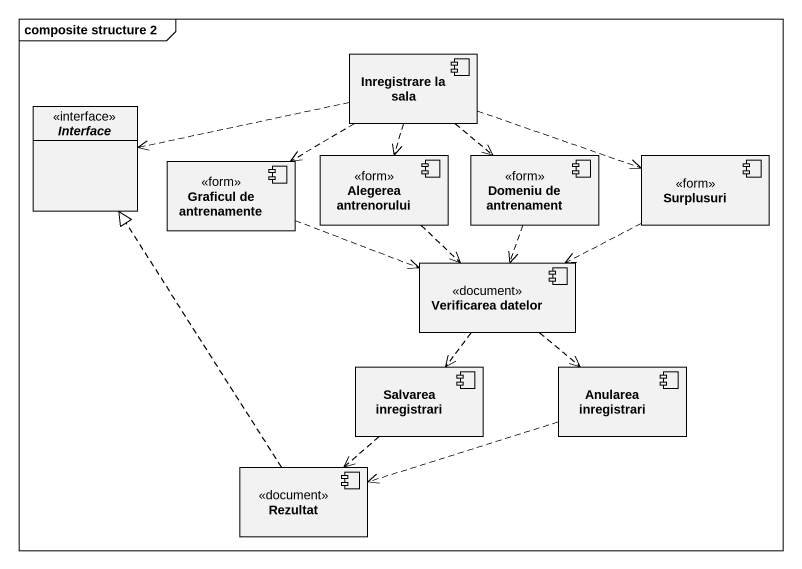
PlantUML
@startuml
mainframe composite structure 2
allowmixing
hide circle
hide empty members
component "Inregistrare la sala" as Inregistrare_la_sala
interface "Interface" as Interface_
component "Graficul de antrenamente" as Graficul_de_antrenamente <<form>>
component "Alegerea antrenorului" as Alegerea_antrenorului <<form>>
component "Domeniu de antrenament" as Domeniu_de_antrenament <<form>>
component Surplusuri <<form>>
component "Verificarea datelor" as Verificarea_datelor <<document>>
component "Salvarea inregistrari" as Salvarea_inregistrari
component "Anularea inregistrari" as Anularea_inregistrari
component Rezultat <<document>>
Inregistrare_la_sala .left.> Interface_
Inregistrare_la_sala .left.> Graficul_de_antrenamente
Inregistrare_la_sala ..> Alegerea_antrenorului
Inregistrare_la_sala ..> Domeniu_de_antrenament
Inregistrare_la_sala .right.> Surplusuri
Graficul_de_antrenamente .right.> Verificarea_datelor
Alegerea_antrenorului ..> Verificarea_datelor
Domeniu_de_antrenament ..> Verificarea_datelor
Surplusuri .left.> Verificarea_datelor
Verificarea_datelor ..> Salvarea_inregistrari
Verificarea_datelor ..> Anularea_inregistrari
Salvarea_inregistrari ..> Rezultat
Anularea_inregistrari .left.> Rezultat
Rezultat .up.|> Interface_
@enduml
